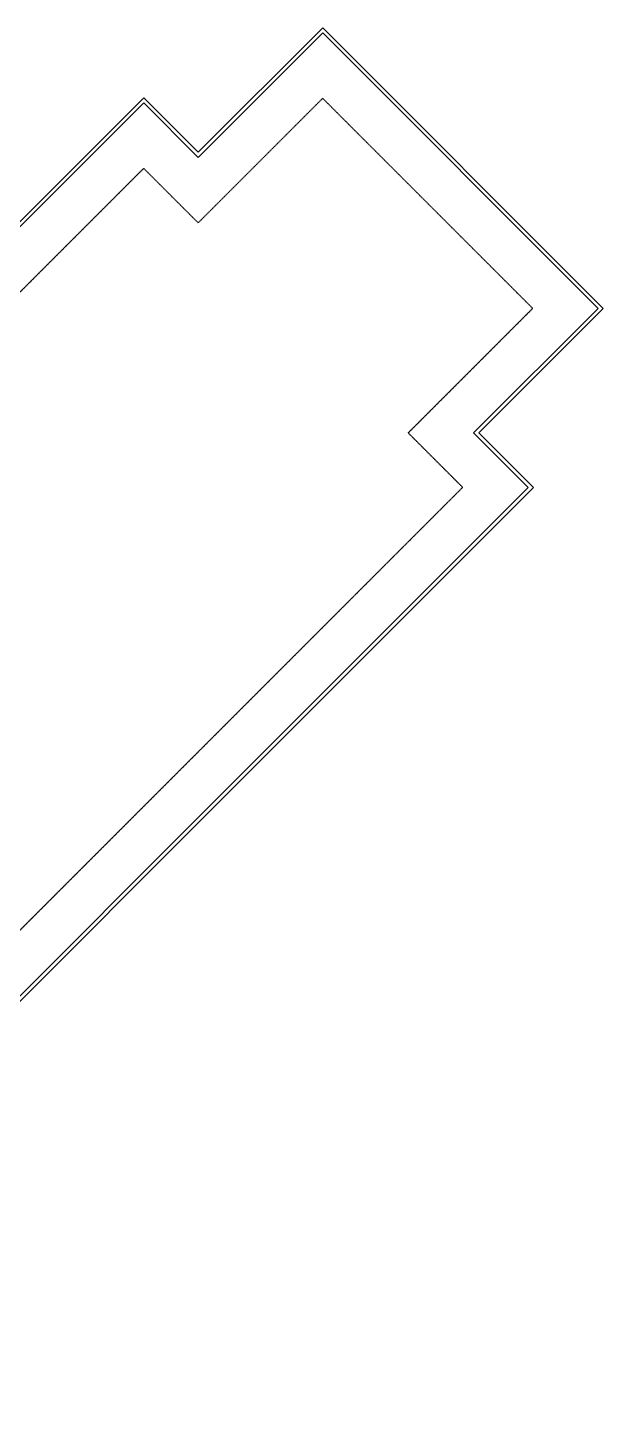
# Model space of a CAD drawing. Header units: inches. Extents: x -3312 to -422, y 111 to 3001.
# Drawn here: x -1050 to -422, y 1492 to 3001 of the extents above; entities that cross this region are included whole.
import ezdxf

# ---------------------------------------------------------------- set-up
doc = ezdxf.new("R2010")
doc.units = ezdxf.units.IN
doc.header["$MEASUREMENT"] = 0
doc.linetypes.add('HIDDEN', pattern=[0.375, 0.25, -0.125])
for name, color, linetype in [('A-ROOF-FLSH', 8, 'CONTINUOUS'), ('A-ROOF-LEVL-MED', 3, 'CONTINUOUS'), ('A-WALL-HDDN', 1, 'HIDDEN')]:
    doc.layers.add(name, color=color, linetype=linetype)

msp = doc.modelspace()

# ---------------------------------------------------------------- linework, layer by layer
at = {"layer": 'A-ROOF-FLSH'}
msp.add_lwpolyline([(-1429.7, 1574.1), (-503.8, 2500), (-563.2, 2559.4), (-427.4, 2695.2), (-727.9, 2995.7), (-863.7, 2859.9), (-923.1, 2919.3), (-1856.4, 1986), (-1877.6, 1986), (-2811, 2919.3), (-2870.4, 2859.9), (-3006.1, 2995.7), (-3306.6, 2695.2), (-3170.9, 2559.4), (-3230.3, 2500), (-2297.2, 1566.9), (-2297.2, 1538.1), (-2257.2, 1498.1)], dxfattribs=at)
at = {"layer": 'A-ROOF-LEVL-MED'}
msp.add_lwpolyline([(-1424.1, 1574.1), (-498.1, 2500), (-557.5, 2559.4), (-421.8, 2695.2), (-727.9, 3001.3), (-863.7, 2865.6), (-923.1, 2925), (-1858.1, 1990), (-1876, 1990), (-2811, 2925), (-2870.4, 2865.6), (-3006.1, 3001.3), (-3312.3, 2695.2), (-3176.5, 2559.4), (-3235.9, 2500), (-2301.2, 1565.3), (-2301.2, 1536.4), (-2257.2, 1492.4)], dxfattribs=at)
at = {"layer": 'A-WALL-HDDN'}
for p, q in [((-863.7, 2788.5), (-727.9, 2924.3)), ((-727.9, 2924.3), (-498.8, 2695.2)), ((-1825, 1946), (-923.1, 2847.9)), ((-923.1, 2847.9), (-863.7, 2788.5)), ((-634.6, 2559.4), (-498.8, 2695.2)), ((-575.2, 2500), (-634.6, 2559.4)), ((-1477.1, 1598.1), (-575.2, 2500))]:
    msp.add_line(p, q, dxfattribs=at)

doc.saveas('drawing.dxf')
